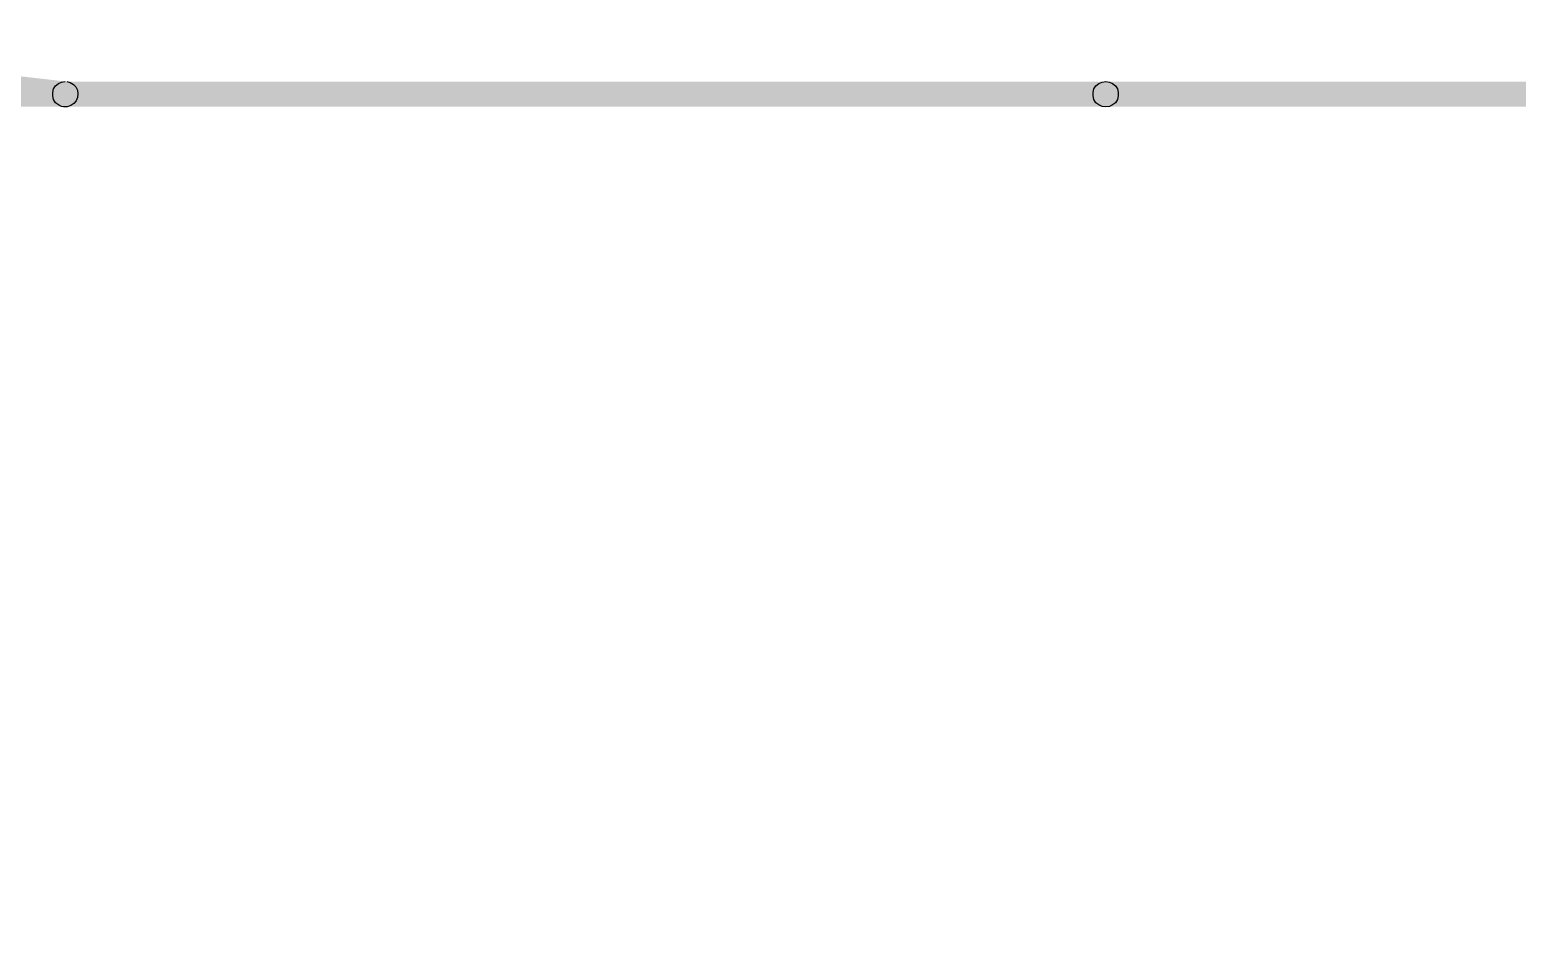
# Model space of a CAD drawing. Header units: millimetres. Extents: x -27384 to -11847, y 105622 to 113060.
# Drawn here: x -20748.46 to -20699.94, y 111300.08 to 111329.78 of the extents above; entities that cross this region are included whole.
import ezdxf

# ---------------------------------------------------------------- set-up
doc = ezdxf.new("R2010")
doc.units = ezdxf.units.MM
doc.linetypes.add('DASHDOT', pattern=[25.4, 12.7, -6.35, 0, -6.35])
doc.linetypes.add('HIDDEN', pattern=[9.524999999999999, 6.35, -3.175])
doc.layers.get('0').update_dxf_attribs({"color": 1, "linetype": 'DASHDOT'})
for name, color, linetype in [('01粗实线', 7, 'Continuous'), ('1', 4, 'Continuous'), ('3', 6, 'HIDDEN')]:
    doc.layers.add(name, color=color, linetype=linetype)

# ---------------------------------------------------------------- blocks, each defined once
blk = doc.blocks.new('G$CBD4B754B')
at = {"transparency": 33554559}
for points in [[(-44.58460841545821, -132.2942198983865), (-44.6373387642052, -132.705077199048), (-44.69080147890782, -133.116666865666), (-34.03341210415238, -134.3243383251884), (-33.97994938944976, -133.9134810245259), (-33.92721904070277, -133.5018913579088)], [(-33.97994938944976, -133.9134810245259), (-33.97994938944976, -134.3243383251884), (-34.09932504008611, -134.3111557380016), (-34.20551810353936, -134.2584253892528), (-34.29852857980222, -134.1917800873634), (-34.3644415157396, -134.085587023912), (-34.3908066901131, -133.9662113732738), (-34.3908066901131, -133.8600183098233), (-34.3644415157396, -133.7406426591851), (-34.29852857980222, -133.6344495957337), (-34.20551810353936, -133.5678042938443), (-34.09932504008611, -133.5150739450955), (-33.97994938944976, -133.5018913579088)], [(-33.97994938944976, -133.9134810245259), (-33.97994938944976, -134.3243383251884), (-34.09932504008611, -134.3111557380016), (-34.20551810353936, -134.2584253892528), (-34.29852857980222, -134.1917800873634), (-34.3644415157396, -134.085587023912), (-34.3908066901131, -133.9662113732738), (-34.3908066901131, -133.8600183098233), (-34.3644415157396, -133.7406426591851), (-34.29852857980222, -133.6344495957337), (-34.20551810353936, -133.5678042938443), (-34.09932504008611, -133.5150739450955), (-33.97994938944976, -133.5018913579088)], [(-33.97994938944976, -133.9134810245259), (-33.92721904070277, -133.5018913579088), (-33.82102597724952, -133.5282565322832), (-33.71483291379991, -133.5949018341726), (-33.63573739067579, -133.6739973572949), (-33.58227467597317, -133.7801904207463), (-33.56909208878642, -133.8995660713845), (-33.58227467597317, -134.0189417220217), (-33.62255480348904, -134.1251347854732), (-33.70165032661316, -134.2181452617369), (-33.79466080287602, -134.2847905636272), (-33.91403645351602, -134.3243383251884), (-34.03341210415238, -134.3243383251884)], [(-33.97994938944976, -133.5018913579088), (-33.97994938944976, -133.9134810245259), (-33.97994938944976, -134.3243383251884), (-0.0465052381332498, -134.3243383251884), (-0.0465052381332498, -133.9134810245259), (-0.0465052381332498, -133.5018913579088)], [(-33.97994938944976, -133.5018913579088), (-33.97994938944976, -133.9134810245259), (-33.97994938944976, -134.3243383251884), (33.87448869195214, -134.3243383251884), (33.87448869195214, -133.9134810245259), (33.87448869195214, -133.5018913579088)], [(-0.0465052381332498, -133.9134810245259), (-0.0465052381332498, -134.3243383251884), (-0.1658808887696068, -134.3111557380016), (-0.2713415862672264, -134.2584253892528), (-0.364352062530088, -134.1917800873634), (-0.4309973644194542, -134.085587023912), (-0.4573625387965876, -133.9662113732738), (-0.4573625387965876, -133.8600183098233), (-0.4309973644194542, -133.7406426591851), (-0.364352062530088, -133.6344495957337), (-0.2713415862672264, -133.5678042938443), (-0.1658808887696068, -133.5150739450955), (-0.0465052381332498, -133.5018913579088)], [(-0.0465052381332498, -133.9134810245259), (-0.0465052381332498, -133.5018913579088), (0.0728704125067452, -133.5150739450955), (0.1790634759563545, -133.5678042938443), (0.2720739522192162, -133.6344495957337), (0.3379868881565926, -133.7406426591851), (0.364352062530088, -133.8600183098233), (0.364352062530088, -133.9662113732738), (0.3379868881565926, -134.085587023912), (0.2720739522192162, -134.1917800873634), (0.1790634759563545, -134.2584253892528), (0.0728704125067452, -134.3111557380016), (-0.0465052381332498, -134.3243383251884)], [(33.87448869195214, -134.3243383251884), (33.87448869195214, -133.9134810245259), (33.87448869195214, -133.5018913579088), (-0.0465052381332498, -133.5018913579088), (-0.0465052381332498, -133.9134810245259), (-0.0465052381332498, -134.3243383251884)]]:
    blk.add_hatch(color=7, dxfattribs=at).paths.add_polyline_path(points, flags=16)
blk.add_hatch(color=7, dxfattribs=at).paths.add_polyline_path([(-57.93823016303577, -133.5018913579088), (-57.93823016303577, -133.9134810245259), (-57.92963642417453, -134.3243383251884), (73.78623613258605, -134.3243383251884), (73.78623613258605, -133.9134810245259), (73.78623613258605, -133.5018913579088)], flags=17)
for points in [[(-33.97994938944976, -134.3243383251884), (-34.09932504008611, -134.3111557380016), (-34.20551810353936, -134.2584253892528), (-34.29852857980222, -134.1917800873634), (-34.3644415157396, -134.085587023912), (-34.3908066901131, -133.9662113732738), (-34.3908066901131, -133.8600183098233), (-34.3644415157396, -133.7406426591851), (-34.29852857980222, -133.6344495957337), (-34.20551810353936, -133.5678042938443), (-34.09932504008611, -133.5150739450955), (-33.97994938944976, -133.5018913579088)], [(-33.97994938944976, -134.3243383251884), (-34.09932504008611, -134.3111557380016), (-34.20551810353936, -134.2584253892528), (-34.29852857980222, -134.1917800873634), (-34.3644415157396, -134.085587023912), (-34.3908066901131, -133.9662113732738), (-34.3908066901131, -133.8600183098233), (-34.3644415157396, -133.7406426591851), (-34.29852857980222, -133.6344495957337), (-34.20551810353936, -133.5678042938443), (-34.09932504008611, -133.5150739450955), (-33.97994938944976, -133.5018913579088)], [(-33.92721904070277, -133.5018913579088), (-33.82102597724952, -133.5282565322832), (-33.71483291379991, -133.5949018341726), (-33.63573739067579, -133.6739973572949), (-33.58227467597317, -133.7801904207463), (-33.56909208878642, -133.8995660713845), (-33.58227467597317, -134.0189417220217), (-33.62255480348904, -134.1251347854732), (-33.70165032661316, -134.2181452617369), (-33.79466080287602, -134.2847905636272), (-33.91403645351602, -134.3243383251884), (-34.03341210415238, -134.3243383251884)], [(-0.0465052381332498, -134.3243383251884), (-0.1658808887696068, -134.3111557380016), (-0.2713415862672264, -134.2584253892528), (-0.364352062530088, -134.1917800873634), (-0.4309973644194542, -134.085587023912), (-0.4573625387965876, -133.9662113732738), (-0.4573625387965876, -133.8600183098233), (-0.4309973644194542, -133.7406426591851), (-0.364352062530088, -133.6344495957337), (-0.2713415862672264, -133.5678042938443), (-0.1658808887696068, -133.5150739450955), (-0.0465052381332498, -133.5018913579088)], [(-0.0465052381332498, -133.5018913579088), (0.0728704125067452, -133.5150739450955), (0.1790634759563545, -133.5678042938443), (0.2720739522192162, -133.6344495957337), (0.3379868881565926, -133.7406426591851), (0.364352062530088, -133.8600183098233), (0.364352062530088, -133.9662113732738), (0.3379868881565926, -134.085587023912), (0.2720739522192162, -134.1917800873634), (0.1790634759563545, -134.2584253892528), (0.0728704125067452, -134.3111557380016), (-0.0465052381332498, -134.3243383251884)]]:
    blk.add_lwpolyline(points)
blk = doc.blocks.new('G$C6C638B4C')
blk.add_lwpolyline([(-1.818989403545856e-11, -2.91038304567337e-11), (639.9999999999891, -2.91038304567337e-11), (640.0000000000036, -600.0000000000146), (-7.275957614183426e-12, -600.0000000000291)], close=True)
at = {"layer": '1'}
blk.add_lwpolyline([(-20.00000000001455, 19.99999999995634), (659.9999999999745, 19.9999999999709), (659.9999999999854, -620.0000000000146), (-19.99999999999636, -620.0000000000437)], close=True, dxfattribs=at)
at = {"layer": '3'}
blk.add_lwpolyline([(19.99999999999272, -20.00000000004366), (620, -20.00000000004366), (619.9999999999927, -580.0000000000146), (19.99999999999636, -580.0000000000437)], close=True, dxfattribs=at)

msp = doc.modelspace()

# ---------------------------------------------------------------- linework, layer by layer
at = {"layer": '1', "lineweight": -3, "ltscale": 2, "extrusion": (-0.004685415688226654, -0.01745240643729067, 0.9998367168639969), "elevation": -761.7737618122727}
msp.add_lwpolyline([(-55762.41944096141, 102096.2621256225), (-45696.27557504938, 104799.1427234042), (-43767.03463448276, 97614.2094060799), (-53833.17850039472, 94911.32880829813)], close=True, dxfattribs=at)
at = {"layer": '1', "extrusion": (-0.004685415688226654, -0.01745240643729067, 0.9998367168639969), "const_width": 9.147440893432856, "elevation": -761.7737618122732}
msp.add_lwpolyline([(-53581.19831907854, 95088.87696726886), (-43888.4841354353, 97691.48720767391), (-45759.11024572644, 104658.1255271676), (-55451.82442936971, 102055.5152867626), (-53581.19831907854, 95088.87696726886)], dxfattribs=at)

# ---------------------------------------------------------------- block references
at = {"layer": '01粗实线', "lineweight": -3, "ltscale": 2, "extrusion": (-0.004685415688226654, -0.01745240643729066, 0.9998367168639969), "rotation": 15.03008309191162}
for name, p in [('G$C6C638B4C', (-49137.35744931624, 102439.593784045, -679.1051985372569)), ('G$CBD4B754B', (-48905.43956376155, 102283.3697723566, -679.105198537253))]:
    msp.add_blockref(name, p, dxfattribs=at)

doc.saveas('drawing.dxf')
